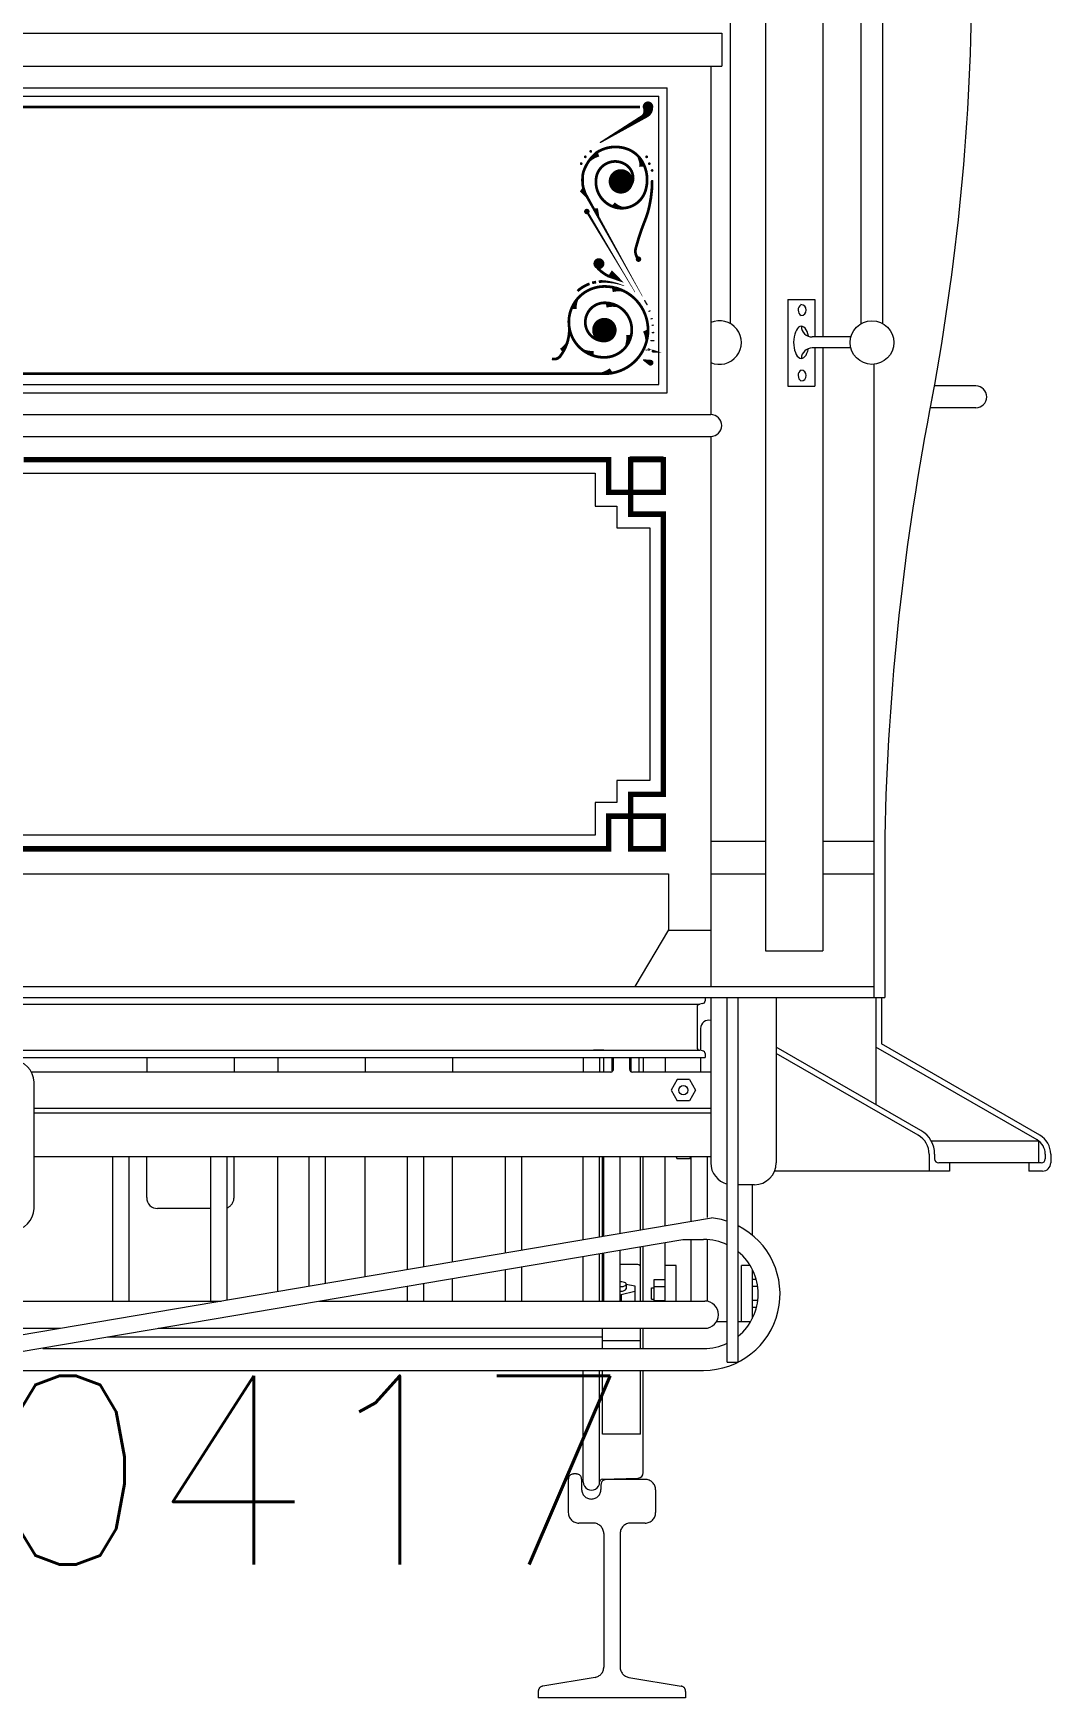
# Model space of a CAD drawing. Header units: inches. Extents: x 0 to 22, y 0 to 17.
# Drawn here: x 19.104 to 20.073, y 3.971 to 5.557 of the extents above; entities that cross this region are included whole.
import ezdxf

# ---------------------------------------------------------------- set-up
doc = ezdxf.new("R2010")
doc.units = ezdxf.units.IN
doc.header["$LTSCALE"] = 100
doc.header["$MEASUREMENT"] = 0
doc.linetypes.add('ACAD_ISO03W100', pattern=[30, 12, -18])
doc.layers.get('0').update_dxf_attribs({"lineweight": 0})
for name, color, linetype, lineweight in [('CAREND0', 7, 'Continuous', 0), ('CARENDBUMPER', 7, 'Continuous', 0), ('CARSIDE', 7, 'Continuous', 0), ('DRAWBAR', 7, 'Continuous', 0), ('FENDER', 7, 'Continuous', 0), ('FENDERELEASE', 7, 'Continuous', 0), ('FRONTDOORSTEP', 7, 'Continuous', 0), ('HANDRAIL', 7, 'Continuous', 0), ('RAIL', 7, 'Continuous', 0), ('REARDOOR', 7, 'Continuous', 0), ('SCROLL', 7, 'Continuous', 0), ('STRIPING', 7, 'Continuous', 0), ('TRUCK', 7, 'Continuous', 0), ('VESTIBULEDECK', 7, 'Continuous', 0), ('VESTIBULEFRAME', 7, 'Continuous', 0)]:
    doc.layers.add(name, color=color, linetype=linetype, lineweight=lineweight)
doc.styles.add('STANDARD1', font='TXT.SHX')
doc.dimstyles.get("Standard").update_dxf_attribs({"dimtxt": 0.18, "dimasz": 0.18, "dimexe": 0.18, "dimexo": 0.0625, "dimgap": 0.09, "dimtad": 0, "dimtih": 1, "dimtoh": 1, "dimdec": 4, "dimrnd": 1e-07, "dimzin": 0, "dimdsep": 46, "dimtxsty": 'STANDARD1', "dimcen": 0.09, "dimadec": 4, "dimazin": 0, "dimtfac": 1, "dimtdec": 4, "dimtofl": 0, "dimtmove": 0, "dimatfit": 3, "dimfxl": 1, "dimtolj": 1, "dimtzin": 0, "dimarcsym": 0})

# ---------------------------------------------------------------- blocks, each defined once
blk = doc.blocks.new('*D39')
at = {"color": 0, "linetype": 'Continuous', "lineweight": -2}
for p, q in [((18.315, 4.2477), (18.3153, 4.3686)), ((18.3567, 4.2476), (18.357, 4.3684)), ((18.1349, 4.189), (17.9549, 4.1895)), ((18.5365, 4.188), (18.7165, 4.1875))]:
    blk.add_line(p, q, dxfattribs=at)
at = {"color": 0}
for points in [[(18.1348, 4.159), (18.1349, 4.219), (18.3149, 4.1886)], [(18.5366, 4.218), (18.5365, 4.158), (18.3565, 4.1885)]]:
    blk.add_solid(points, dxfattribs=at)
at = {"layer": 'Defpoints', "color": 0}
for p in [(18.3565, 4.1885), (18.3149, 4.1852), (18.3565, 4.1851)]:
    blk.add_point(p, dxfattribs=at)
at = {"color": 0, "insert": (19.2523, 4.1875), "char_height": 0.18, "attachment_point": 5, "style": 'STANDARD1'}
blk.add_mtext('\\A1;0.0417', dxfattribs=at)

msp = doc.modelspace()

# ---------------------------------------------------------------- linework, layer by layer
at = {"layer": 'CAREND0', "color": 7, "linetype": 'Continuous'}
for p, q in [((18.24027, 5.55679), (19.75971, 5.55679)), ((18.24027, 5.52559), (19.75971, 5.52559))]:
    msp.add_line(p, q, dxfattribs=at)
at = {"layer": 'CAREND0', "linetype": 'Continuous'}
for p, q in [((19.75971, 5.55679), (19.75971, 5.52559)), ((19.74931, 5.52559), (19.74931, 5.19338)), ((19.74931, 5.17258), (19.74931, 4.64853)), ((19.74879, 4.70182), (19.70899, 4.70182))]:
    msp.add_line(p, q, dxfattribs=at)
at = {"layer": 'CAREND0'}
for p, q in [((18.25067, 5.19338), (19.74931, 5.19338)), ((18.25067, 5.17258), (19.74931, 5.17258)), ((18.25069, 4.64853), (19.74931, 4.64853))]:
    msp.add_line(p, q, dxfattribs=at)
msp.add_arc((19.74931, 5.18298), 0.0104, -90, 90, dxfattribs=at)
at = {"layer": 'CARENDBUMPER', "color": 7, "linetype": 'Continuous'}
msp.add_line((18.9026, 4.75589), (19.70899, 4.75589), dxfattribs=at)
at = {"layer": 'CARENDBUMPER', "linetype": 'Continuous'}
for p, q in [((19.70899, 4.75589), (19.70899, 4.70182)), ((19.70899, 4.70256), (19.67699, 4.64853))]:
    msp.add_line(p, q, dxfattribs=at)
at = {"layer": 'CARENDBUMPER'}
msp.add_line((18.32299, 4.64853), (19.67699, 4.64853), dxfattribs=at)
at = {"layer": 'CARSIDE', "color": 7, "linetype": 'Continuous'}
for p, q in [((19.90465, 5.24137), (19.90465, 4.63806)), ((19.91505, 4.79158), (19.91505, 4.63806))]:
    msp.add_line(p, q, dxfattribs=at)
at = {"layer": 'CARSIDE'}
for p, q in [((20.00187, 5.22068), (19.96244, 5.22068)), ((20.00187, 5.19988), (19.95831, 5.19988)), ((19.90465, 4.63806), (19.91505, 4.63806))]:
    msp.add_line(p, q, dxfattribs=at)
at = {"layer": 'CARSIDE', "color": 7, "linetype": 'Continuous'}
msp.add_arc((17.72938, 5.62262), 2.26895, -10.50363, 0.1821, dxfattribs=at)
at = {"layer": 'CARSIDE'}
msp.add_arc((20.00187, 5.21028), 0.0104, -90, 90, dxfattribs=at)
at = {"layer": 'CARSIDE', "linetype": 'Continuous'}
msp.add_arc((22.34072, 4.74101), 2.4262, 168.8452, 178.80564, dxfattribs=at)
at = {"layer": 'DRAWBAR'}
for p, q in [((18.26121, 4.63162), (19.73892, 4.63162)), ((19.74139, 4.63222), (19.73879, 4.63162))]:
    msp.add_line(p, q, dxfattribs=at)
at = {"layer": 'DRAWBAR', "color": 7, "linetype": 'Continuous'}
for p, q in [((19.74399, 4.63813), (19.74399, 4.63482)), ((19.73619, 4.62902), (19.73619, 4.59028)), ((19.03115, 4.58768), (19.73879, 4.58768)), ((19.74139, 4.58708), (19.73879, 4.58768)), ((19.74399, 4.58448), (19.74399, 4.58087)), ((19.03115, 4.58087), (19.74399, 4.58087)), ((19.10445, 4.43698), (19.10445, 4.55726))]:
    msp.add_line(p, q, dxfattribs=at)
for centre, radius, start, end in [((19.73879, 4.62902), 0.0026, 90, 180), ((19.74139, 4.63482), 0.0026, -90, 0), ((19.73879, 4.59028), 0.0026, 180, 270), ((19.74139, 4.58448), 0.0026, 0, 90), ((19.08365, 4.55726), 0.0208, 0, 90), ((19.08365, 4.43698), 0.0208, -90, 0)]:
    msp.add_arc(centre, radius, start, end, dxfattribs=at)
at = {"layer": 'FENDER'}
for p, q in [((19.10445, 4.5281), (19.74931, 4.5281)), ((19.10445, 4.4865), (19.74931, 4.4865)), ((18.71735, 4.3487), (19.28265, 4.3487)), ((19.37601, 4.3487), (19.74361, 4.3487)), ((18.87076, 4.3227), (19.12924, 4.3227)), ((19.2226, 4.3227), (19.74361, 4.3227))]:
    msp.add_line(p, q, dxfattribs=at)
at = {"layer": 'FENDER', "color": 7, "linetype": 'Continuous'}
for p, q in [((19.1794, 4.3487), (19.1794, 4.4865)), ((19.195, 4.3487), (19.195, 4.4865)), ((19.273, 4.3487), (19.273, 4.4865)), ((19.2886, 4.34971), (19.2886, 4.4865)), ((19.3666, 4.36293), (19.3666, 4.4865)), ((19.3822, 4.36557), (19.3822, 4.4865)), ((19.4602, 4.37879), (19.4602, 4.4865)), ((19.4758, 4.38143), (19.4758, 4.4865)), ((19.5538, 4.39465), (19.5538, 4.4865)), ((19.5694, 4.3973), (19.5694, 4.4865)), ((19.6474, 4.41052), (19.6474, 4.4865)), ((19.663, 4.41316), (19.663, 4.4865)), ((19.7306, 4.42462), (19.7306, 4.4865)), ((19.7462, 4.42825), (19.7462, 4.4865)), ((19.6474, 4.3487), (19.6474, 4.3947)), ((19.663, 4.3487), (19.663, 4.39734)), ((19.7306, 4.3487), (19.7306, 4.40745)), ((19.7462, 4.3487), (19.7462, 4.40745)), ((19.5538, 4.3487), (19.5538, 4.37883)), ((19.5694, 4.3487), (19.5694, 4.38148)), ((19.4602, 4.3487), (19.4602, 4.36297)), ((19.4758, 4.3487), (19.4758, 4.36561))]:
    msp.add_line(p, q, dxfattribs=at)
at = {"layer": 'FENDER'}
msp.add_arc((19.74361, 4.3357), 0.013, -90, 90, dxfattribs=at)
at = {"layer": 'FENDERELEASE', "color": 7, "linetype": 'Continuous'}
for p, q in [((19.76505, 4.29052), (19.76505, 4.63806)), ((19.77545, 4.29052), (19.77545, 4.63806)), ((19.00056, 4.30089), (19.74985, 4.42788)), ((19.00334, 4.28554), (19.72267, 4.40745)), ((19.76505, 4.29052), (19.77545, 4.29052))]:
    msp.add_line(p, q, dxfattribs=at)
at = {"layer": 'FENDERELEASE'}
for p, q in [((19.72267, 4.40745), (19.7425, 4.40745)), ((19.11296, 4.30345), (19.7425, 4.30345)), ((18.2575, 4.28265), (19.7425, 4.28265))]:
    msp.add_line(p, q, dxfattribs=at)
for radius, start, end in [(0.0728, 89.99729, 90), (0.0728, 71.95504, 84.20932), (0.0728, -90, 63.08808), (0.052, 64.29941, 90), (0.052, -50.67871, 50.67871), (0.052, -90, -64.29941), (0.052, -90, -89.93689)]:
    msp.add_arc((19.7425, 4.35545), radius, start, end, dxfattribs=at)
at = {"layer": 'FRONTDOORSTEP', "linetype": 'Continuous'}
for p, q in [((19.74931, 4.63806), (19.74931, 4.48035)), ((19.81171, 4.63806), (19.81171, 4.48035)), ((19.95741, 4.48869), (19.95741, 4.47255)), ((19.96261, 4.48869), (19.96261, 4.48425)), ((20.06802, 4.48869), (20.06802, 4.48425)), ((20.07322, 4.48869), (20.07322, 4.48035)), ((19.97665, 4.48035), (19.97665, 4.47255)), ((20.05241, 4.48035), (20.05241, 4.47255))]:
    msp.add_line(p, q, dxfattribs=at)
at = {"layer": 'FRONTDOORSTEP', "color": 7, "linetype": 'Continuous'}
for p, q in [((19.90666, 4.63806), (19.90666, 4.53596)), ((19.91186, 4.63806), (19.91186, 4.59369)), ((19.94959, 4.51122), (19.81171, 4.59067)), ((19.94699, 4.50671), (19.81171, 4.58467)), ((20.0602, 4.50221), (19.90666, 4.59069)), ((20.0628, 4.50671), (19.91186, 4.59369)), ((20.06145, 4.50115), (20.06145, 4.48035))]:
    msp.add_line(p, q, dxfattribs=at)
at = {"layer": 'FRONTDOORSTEP'}
for p, q in [((20.06145, 4.50115), (19.95943, 4.50115)), ((20.06412, 4.48035), (19.96651, 4.48035)), ((19.79091, 4.45955), (19.77545, 4.45955)), ((19.97665, 4.47255), (19.81019, 4.47255)), ((20.06542, 4.47255), (20.05241, 4.47255))]:
    msp.add_line(p, q, dxfattribs=at)
at = {"layer": 'FRONTDOORSTEP', "color": 7, "linetype": 'Continuous'}
for centre, radius in [((19.93661, 4.48869), 0.0208), ((19.93661, 4.48869), 0.026), ((20.05242, 4.48869), 0.0208), ((20.05242, 4.48869), 0.0156)]:
    msp.add_arc(centre, radius, 0, 60.04808, dxfattribs=at)
at = {"layer": 'FRONTDOORSTEP', "linetype": 'Continuous'}
for centre, radius, start, end in [((19.77011, 4.48035), 0.0208, 180, 255.93644), ((19.79091, 4.48035), 0.0208, -90, 0), ((19.96651, 4.48425), 0.0039, 180, 270), ((20.06412, 4.48425), 0.0039, -90, 0), ((20.06542, 4.48035), 0.0078, -90, 0)]:
    msp.add_arc(centre, radius, start, end, dxfattribs=at)
at = {"layer": 'HANDRAIL', "color": 7, "linetype": 'Continuous'}
for p, q in [((19.76814, 5.28046), (19.76814, 5.94435)), ((19.8926, 5.28018), (19.8926, 5.94423)), ((19.9134, 5.28046), (19.9134, 5.94435)), ((19.82284, 5.30297), (19.82284, 5.22048)), ((19.82284, 5.30297), (19.84837, 5.30297)), ((19.82284, 5.30297), (19.82284, 5.22048)), ((19.82284, 5.30297), (19.82284, 5.22048)), ((19.84837, 5.30297), (19.84837, 5.26738)), ((19.84837, 5.30297), (19.84837, 5.26738)), ((19.84837, 5.30297), (19.84837, 5.26738)), ((19.84837, 5.25698), (19.84837, 5.22048)), ((19.84837, 5.25698), (19.84837, 5.22048)), ((19.84837, 5.25698), (19.84837, 5.22048)), ((19.82284, 5.22048), (19.84837, 5.22048))]:
    msp.add_line(p, q, dxfattribs=at)
at = {"layer": 'HANDRAIL', "linetype": 'Continuous'}
for p, q in [((19.88277, 5.26738), (19.846, 5.26738)), ((19.88273, 5.25698), (19.846, 5.25698))]:
    msp.add_line(p, q, dxfattribs=at)
msp.add_circle((19.90289, 5.26209), 0.0208, dxfattribs=at)
at = {"layer": 'HANDRAIL', "color": 7, "linetype": 'Continuous'}
for centre, radius, start, end in [((19.83865, 5.29306), 0.00611, 122.85066, 238.64591), ((19.83517, 5.29305), 0.00515, -89.81982, 89.81982), ((19.846, 5.27778), 0.0104, -179.05312, -90), ((19.846, 5.24658), 0.0104, 90, 178.06223), ((19.83865, 5.23066), 0.00611, 122.85066, 238.64591), ((19.83517, 5.23065), 0.00515, -89.81982, 89.81982)]:
    msp.add_arc(centre, radius, start, end, dxfattribs=at)
at = {"layer": 'HANDRAIL', "linetype": 'Continuous'}
msp.add_arc((19.75764, 5.26209), 0.0208, -113.58129, 113.58129, dxfattribs=at)
at = {"layer": 'HANDRAIL', "color": 7, "linetype": 'Continuous'}
msp.add_ellipse((19.8356, 5.26227), major_axis=(0, -0.01534), ratio=0.4782605, start_param=1.9552752, end_param=7.4558197, dxfattribs=at)
at = {"layer": 'RAIL', "color": 7, "linetype": 'ACAD_ISO03W100'}
for p, q in [((19.61356, 4.1789), (19.61356, 4.1471)), ((19.62627, 4.1789), (19.62627, 4.16923)), ((19.64469, 4.1737), (19.64469, 4.16923)), ((19.69676, 4.1687), (19.69676, 4.1471)), ((19.64736, 4.1271), (19.64736, 3.99993)), ((19.66296, 4.1271), (19.66296, 3.99995)), ((19.63901, 3.99007), (19.58913, 3.98169)), ((19.67129, 3.99008), (19.72119, 3.98166)), ((19.58496, 3.97676), (19.58496, 3.9707)), ((19.72536, 3.97673), (19.72536, 3.9707))]:
    msp.add_line(p, q, dxfattribs=at)
at = {"layer": 'RAIL'}
for p, q in [((19.62127, 4.1839), (19.61856, 4.1839)), ((19.68676, 4.1787), (19.64969, 4.1787)), ((19.63736, 4.1371), (19.62356, 4.1371)), ((19.68676, 4.1371), (19.67296, 4.1371)), ((19.72536, 3.9707), (19.58496, 3.9707))]:
    msp.add_line(p, q, dxfattribs=at)
at = {"layer": 'RAIL', "color": 7, "linetype": 'ACAD_ISO03W100'}
for centre, radius, start, end in [((19.61856, 4.1789), 0.005, 90, 180), ((19.62127, 4.1789), 0.005, 0, 90), ((19.64969, 4.1737), 0.005, 90, 180), ((19.68676, 4.1687), 0.01, 0, 90), ((19.63548, 4.16923), 0.00921, 180, 360), ((19.62356, 4.1471), 0.01, 180, 270), ((19.68676, 4.1471), 0.01, -90, 0), ((19.63736, 4.1271), 0.01, 0, 90), ((19.67296, 4.1271), 0.01, 90, 180), ((19.63736, 3.99993), 0.01, -80.46342, 0), ((19.67296, 3.99995), 0.01, 180, 260.41684), ((19.58996, 3.97676), 0.005, 99.53658, 180), ((19.72036, 3.97673), 0.005, 0, 80.41684)]:
    msp.add_arc(centre, radius, start, end, dxfattribs=at)
at = {"layer": 'REARDOOR', "color": 7, "linetype": 'Continuous'}
for p, q in [((19.80144, 6.38629), (19.80144, 4.68239)), ((19.80144, 6.38629), (19.80144, 4.68239)), ((19.85617, 5.95718), (19.85617, 5.26738)), ((19.85617, 5.25698), (19.85617, 4.68239)), ((19.85617, 5.25698), (19.85617, 4.68239)), ((19.90465, 5.24137), (19.90465, 4.63806)), ((19.80144, 4.68239), (19.85617, 4.68239))]:
    msp.add_line(p, q, dxfattribs=at)
at = {"layer": 'SCROLL', "color": 7, "linetype": 'Continuous'}
msp.add_line((19.65443, 5.32687), (19.65443, 5.32687), dxfattribs=at)
at = {"layer": 'SCROLL', "color": 7, "linetype": 'Continuous', "lineweight": 5}
for points, const_width in [([(19.07913, 5.48658), (19.68195, 5.48658)], 0.0026), ([(19.64176, 5.4389), (19.64037, 5.44346)], 0.0026), ([(19.68135, 5.43082), (19.68612, 5.43096)], 0.0026), ([(19.62568, 5.40539), (19.62823, 5.40902)], 0.0026), ([(19.6588, 5.39478), (19.65582, 5.39105)], 0.0026), ([(19.64179, 5.38872), (19.6378, 5.38873)], 0.0026), ([(19.65728, 5.31044), (19.65621, 5.31509)], 0.0026), ([(19.65139, 5.29566), (19.65025, 5.3003)], 0.0026), ([(19.68644, 5.30185), (19.68856, 5.29826)], 0.0013), ([(19.62152, 5.29549), (19.61675, 5.29548)], 0.0026), ([(19.69077, 5.29262), (19.69117, 5.29154)], 0.0013), ([(19.69284, 5.28535), (19.69315, 5.28425)], 0.0013), ([(19.66879, 5.26786), (19.67354, 5.26827)], 0.0026), ([(19.68532, 5.27139), (19.68968, 5.27333)], 0.0026), ([(19.69397, 5.27917), (19.69414, 5.27803)], 0.0013), ([(19.69421, 5.27229), (19.69426, 5.27099)], 0.00134), ([(19.60669, 5.257), (19.60955, 5.25318)], 0.0026), ([(19.63636, 5.25411), (19.63656, 5.24935)], 0.0026), ([(19.69394, 5.25387), (19.69416, 5.25387), (19.69, 5.25521)], 0.0026), ([(19.6951, 5.26377), (19.69231, 5.264)], 0.00134), ([(19.65185, 5.2368), (19.65468, 5.23296)], 0.0026), ([(19.64793, 5.23236), (19.09083, 5.23236)], 0.0026)]:
    msp.add_lwpolyline(points, dxfattribs=dict(at, const_width=const_width))
at = {"layer": 'SCROLL', "color": 7, "linetype": 'Continuous', "lineweight": 13}
for points, const_width in [([(19.68699, 5.48684, 1), (19.69199, 5.48684, 1)], 0.005), ([(19.64013, 5.33727, 1), (19.64533, 5.33727, 1)], 0.0052)]:
    msp.add_lwpolyline(points, format="xyb", close=True, dxfattribs=dict(at, const_width=const_width))
at = {"layer": 'SCROLL', "color": 7, "linetype": 'Continuous'}
for points in [[(19.64412, 5.45276, 0.0013, 0.00472, 0), (19.68737, 5.47853, 0, 0, 0)], [(19.6296, 5.40422, 0.0026, 0.0005, 0), (19.68414, 5.30619, 0, 0, 0)], [(19.6324, 5.38496, 0.00215, 0.0005, 0), (19.67705, 5.31017, 0, 0, 0)], [(19.65296, 5.32767, 0.0078, 0.0005, 0), (19.66584, 5.31948, 0, 0, 0)], [(19.64518, 5.32032, 0.0026, 0.0005, -0.0952746), (19.66673, 5.3161, 0, 0, 0)], [(19.69105, 5.24319, 0.0052, 0.0013, 0), (19.6852, 5.24551, 0, 0, 0)]]:
    msp.add_lwpolyline(points, format="xyseb", dxfattribs=at)
at = {"layer": 'SCROLL', "color": 7, "linetype": 'Continuous', "lineweight": 5}
for points, const_width in [([(19.6858, 5.48603, -0.4258273), (19.68209, 5.47632)], 0.0026), ([(19.69309, 5.4859, -0.3051314), (19.68733, 5.47735)], 0.0026), ([(19.63753, 5.44036, 0.0553851), (19.63233, 5.43386, 0.0502603), (19.62843, 5.42606, 0.0830985), (19.62713, 5.41956, 0.0157911), (19.62713, 5.41436, 0.0830985), (19.62843, 5.40786, -0.0207334), (19.62973, 5.40396)], 0.0026), ([(19.64249, 5.4405, 0.1081942), (19.63413, 5.43609)], 0.0026), ([(19.64031, 5.44303, 0.03329), (19.63674, 5.43946)], 0.0026), ([(19.67011, 5.40916, 0.2701444), (19.67531, 5.41956, 0.2252229), (19.66881, 5.43126, 0.552136), (19.64021, 5.41956, 0.3403071), (19.65451, 5.39226, 0.4506342), (19.68701, 5.40656, 0.2050425), (19.68441, 5.43386, 0.1905718), (19.66881, 5.44686, 0.2307907), (19.64021, 5.44296)], 0.0026), ([(19.68271, 5.42969, 0.1081942), (19.68066, 5.43892)], 0.0026), ([(19.69343, 5.41566, -0.0553531), (19.69083, 5.39226, -0.0460923), (19.68693, 5.37926, 0.0309227), (19.67783, 5.35196, 0.2579552), (19.68043, 5.34156)], 0.0026), ([(19.62533, 5.40685, -0.0012332), (19.63133, 5.40095)], 0.002), ([(19.65706, 5.39448, 0.1081942), (19.66543, 5.39008)], 0.0026), ([(19.64079, 5.38985, 0.0012332), (19.64217, 5.38154)], 0.002), ([(19.64013, 5.33467, 0.1127268), (19.65204, 5.32529)], 0.0026), ([(19.64793, 5.23236, 0.4142136), (19.68953, 5.27396, 0.4142136), (19.64793, 5.31556, 0.4360695), (19.61413, 5.27916, 0.3943986), (19.64793, 5.24796, 0.438837), (19.67393, 5.27656, 0.3928946), (19.64793, 5.29996, 0.40492), (19.62973, 5.28176, 0.4235686), (19.64793, 5.26356)], 0.0026), ([(19.62234, 5.31117, -0.0710678), (19.62947, 5.31618, -0.0307127), (19.63377, 5.31805)], 0.0026), ([(19.63629, 5.31895, -0.0309084), (19.64009, 5.31968)], 0.0026), ([(19.64262, 5.32008, -0.0159295), (19.64532, 5.32032)], 0.0026), ([(19.65585, 5.31147, -0.1081942), (19.66529, 5.31182)], 0.0026), ([(19.6202, 5.29432, -0.1081942), (19.62198, 5.3036)], 0.0026), ([(19.64994, 5.29667, -0.1081942), (19.65938, 5.29716)], 0.0026), ([(19.61449, 5.27608, -0.1724711), (19.60588, 5.24914, -0.3156674), (19.59799, 5.24665)], 0.0026), ([(19.67001, 5.26914, -0.1081942), (19.66902, 5.25973)], 0.0026), ([(19.68606, 5.273, -0.1081942), (19.6882, 5.26379)], 0.0026), ([(19.60655, 5.25524, 0.1081942), (19.61291, 5.26223)], 0.0026), ([(19.63758, 5.25284, -0.1081942), (19.62823, 5.25423)], 0.0026), ([(19.65358, 5.23643, -0.1081942), (19.64504, 5.23236)], 0.0026)]:
    msp.add_lwpolyline(points, format="xyb", dxfattribs=dict(at, const_width=const_width))
at = {"layer": 'SCROLL', "color": 7, "linetype": 'Continuous', "lineweight": 9, "const_width": 0.004}
msp.add_lwpolyline([(19.68682, 5.47837), (19.68689, 5.47837), (19.69021, 5.48411)], dxfattribs=at)
at = {"layer": 'SCROLL', "color": 7, "linetype": 'Continuous', "lineweight": 5}
for points, const_width in [([(19.62908, 5.43906, 1), (19.63038, 5.43906, 1)], 0.0013), ([(19.63428, 5.44426, 1), (19.63558, 5.44426, 1)], 0.0013), ([(19.68758, 5.43906, 1), (19.68888, 5.43906, 1)], 0.0013), ([(19.62518, 5.43256, 1), (19.62648, 5.43256, 1)], 0.0013), ([(19.69018, 5.43256, 1), (19.69148, 5.43256, 1)], 0.0013), ([(19.69278, 5.42606, 1), (19.69408, 5.42606, 1)], 0.0013), ([(19.69278, 5.41571, 1), (19.69408, 5.41571, 1)], 0.0013), ([(19.6299, 5.38697, 1), (19.6325, 5.38697, 1)], 0.0026), ([(19.67913, 5.34156, 1), (19.68173, 5.34156, 1)], 0.0026), ([(19.68931, 5.25519, 1), (19.69061, 5.25519, 1)], 0.0013), ([(19.69348, 5.25387, 1), (19.69478, 5.25387, 1)], 0.0013), ([(19.69055, 5.24287, 1), (19.6933, 5.24287, 1)], 0.00275)]:
    msp.add_lwpolyline(points, format="xyb", close=True, dxfattribs=dict(at, const_width=const_width))
at = {"layer": 'SCROLL', "color": 7, "linetype": 'Continuous', "lineweight": 0}
for points, const_width in [([(19.64381, 5.45277, 1), (19.64446, 5.45277, 1)], 0.00065), ([(19.66572, 5.31948, 1), (19.66597, 5.31948, 1)], 0.00025), ([(19.66661, 5.31609, 1), (19.66686, 5.31609, 1)], 0.00025), ([(19.67689, 5.31021, 1), (19.67714, 5.31021, 1)], 0.00025), ([(19.684, 5.30621, 1), (19.68425, 5.30621, 1)], 0.00025), ([(19.68606, 5.30197, 1), (19.68671, 5.30197, 1)], 0.00065), ([(19.68823, 5.2983, 1), (19.68888, 5.2983, 1)], 0.00065), ([(19.69007, 5.29189, 1), (19.69064, 5.29182, 1)], 0.000575), ([(19.69124, 5.29232, 1), (19.69181, 5.29224, 1)], 0.000575), ([(19.69209, 5.28469, 1), (19.69265, 5.28457, 1)], 0.000575), ([(19.69328, 5.28502, 1), (19.69384, 5.2849, 1)], 0.000575), ([(19.69314, 5.2786, 1), (19.69368, 5.27841, 1)], 0.000575), ([(19.69328, 5.27175, 1), (19.69387, 5.27148, 1)], 0.00065), ([(19.69437, 5.27878, 1), (19.69491, 5.27859, 1)], 0.000575), ([(19.69465, 5.27179, 1), (19.69524, 5.27152, 1)], 0.00065), ([(19.69198, 5.26413, 1), (19.6926, 5.26386, 1)], 0.000675), ([(19.69471, 5.26391, 1), (19.69533, 5.26364, 1)], 0.000675), ([(19.68495, 5.24547, 1), (19.6856, 5.24547, 1)], 0.00065)]:
    msp.add_lwpolyline(points, format="xyb", close=True, dxfattribs=dict(at, const_width=const_width))
at = {"layer": 'SCROLL', "color": 7, "linetype": 'Continuous', "lineweight": 30, "const_width": 0.01165}
for points in [[(19.65785, 5.41566, 1), (19.6695, 5.41566, 1)], [(19.64211, 5.27396, 1), (19.65376, 5.27396, 1)]]:
    msp.add_lwpolyline(points, format="xyb", close=True, dxfattribs=at)
at = {"layer": 'SCROLL', "color": 7, "linetype": 'Continuous'}
for centre, radius, start, end in [((19.65818, 5.41561), 0.01846, 81.43086, 204.82935), ((19.6606, 5.41971), 0.01415, -48.20877, 88.65849), ((19.66492, 5.41482), 0.0245, -163.51125, -54.53996)]:
    msp.add_arc(centre, radius, start, end, dxfattribs=at)
at = {"layer": 'STRIPING', "linetype": 'Continuous'}
for p, q in [((19, 5.50478), (19.70773, 5.50478)), ((19.70773, 5.21416), (19.70773, 5.50478)), ((19, 5.49698), (19.69993, 5.49698)), ((19.69993, 5.22196), (19.69993, 5.49698)), ((19, 5.22196), (19.69993, 5.22196)), ((19, 5.21416), (19.70773, 5.21416)), ((19.70409, 5.1531), (19.70409, 5.1193)), ((19, 5.1375), (19.63909, 5.1375)), ((19.63909, 5.1375), (19.63909, 5.1063)), ((19.63909, 5.1063), (19.65989, 5.1063)), ((19.65989, 5.1063), (19.65989, 5.0855)), ((19.65989, 5.0855), (19.69109, 5.0855)), ((19.69109, 5.0855), (19.69109, 5.0595)), ((19.69109, 5.0595), (19.69109, 4.8446)), ((19.65989, 4.8446), (19.65989, 4.8238)), ((19.69109, 4.8446), (19.65989, 4.8446)), ((19.63909, 4.8238), (19.63909, 4.7926)), ((19.65989, 4.8238), (19.63909, 4.8238)), ((19.63909, 4.7926), (19.00826, 4.7926))]:
    msp.add_line(p, q, dxfattribs=at)
at = {"layer": 'STRIPING', "color": 7, "linetype": 'Continuous'}
for p, q in [((19.65149, 5.11925), (19.65149, 5.15045)), ((19.67229, 4.77925), (19.67229, 4.83125)), ((19.65149, 4.77925), (19.65149, 4.81045)), ((19.70349, 4.77925), (19.70349, 4.81045))]:
    msp.add_line(p, q, dxfattribs=at)
at = {"layer": 'STRIPING'}
for p, q in [((19.67229, 5.15305), (19.70349, 5.15305)), ((19.67229, 5.15045), (19.70349, 5.15045)), ((19.65149, 5.11925), (19.70089, 5.11925)), ((19.67229, 5.09845), (19.70089, 5.09845)), ((19.67229, 5.09845), (19.70089, 5.09845)), ((19.67229, 4.83125), (19.70349, 4.83125)), ((19.65149, 4.81045), (19.70349, 4.81045)), ((19.67229, 4.77925), (19.70349, 4.77925))]:
    msp.add_line(p, q, dxfattribs=at)
at = {"layer": 'STRIPING', "linetype": 'Continuous', "lineweight": 13, "const_width": 0.0052}
for points in [[(19.67289, 5.1531), (19.67289, 5.0985), (19.70409, 5.0985), (19.70409, 5.0595)], [(19.70409, 5.1531), (19.70409, 5.1167)], [(19.70669, 5.1193), (19.65209, 5.1193), (19.65209, 5.1505), (19.0946, 5.1505)], [(19.67029, 5.1505), (19.70669, 5.1505)], [(19.70409, 5.0595), (19.70409, 4.829)], [(19.70669, 4.8316), (19.67289, 4.8316), (19.67289, 4.7796), (19.70409, 4.7796), (19.70409, 4.8108), (19.65209, 4.8108), (19.65209, 4.7796), (19.00826, 4.7796)]]:
    msp.add_lwpolyline(points, dxfattribs=at)
at = {"layer": 'TRUCK', "color": 7, "linetype": 'Continuous'}
for p, q in [((19.73961, 4.60853), (19.73961, 4.5875)), ((19.21181, 4.58087), (19.21181, 4.56687)), ((19.29501, 4.58087), (19.29501, 4.56687)), ((19.33666, 4.58087), (19.33666, 4.56687)), ((19.41986, 4.58087), (19.41986, 4.56687)), ((19.50306, 4.58087), (19.50306, 4.56687)), ((19.62781, 4.58087), (19.62781, 4.56687)), ((19.64341, 4.58087), (19.64341, 4.56687)), ((19.64742, 4.56687), (19.64742, 4.58087)), ((19.65522, 4.56687), (19.65522, 4.58087)), ((19.65652, 4.56947), (19.65652, 4.58087)), ((19.67212, 4.56947), (19.67212, 4.58087)), ((19.67342, 4.56687), (19.67342, 4.58087)), ((19.68122, 4.56687), (19.68122, 4.58087)), ((19.68501, 4.58087), (19.68501, 4.56687)), ((19.70581, 4.58087), (19.70581, 4.56687)), ((19.73961, 4.58087), (19.73961, 4.56693)), ((19.21181, 4.44725), (19.21181, 4.4865)), ((19.29501, 4.44725), (19.29501, 4.4865)), ((19.33666, 4.35785), (19.33666, 4.4865)), ((19.41986, 4.37195), (19.41986, 4.4865)), ((19.50306, 4.38606), (19.50306, 4.4865)), ((19.62781, 4.4072), (19.62781, 4.4865)), ((19.64341, 4.40984), (19.64341, 4.4865)), ((19.64601, 4.41028), (19.64601, 4.4865)), ((19.68241, 4.41645), (19.68241, 4.4865)), ((19.68501, 4.41689), (19.68501, 4.4865)), ((19.70581, 4.42042), (19.70581, 4.4865)), ((19.78901, 4.41146), (19.78901, 4.45955)), ((19.64341, 4.3487), (19.64341, 4.39402)), ((19.64601, 4.3487), (19.64601, 4.39446)), ((19.68241, 4.3487), (19.68241, 4.40063)), ((19.68501, 4.3487), (19.68501, 4.40107)), ((19.70581, 4.3487), (19.70581, 4.40459)), ((19.62781, 4.3487), (19.62781, 4.39137)), ((19.67983, 4.38349), (19.663, 4.38349)), ((19.68243, 4.36651), (19.68243, 4.38211)), ((19.71621, 4.3487), (19.71621, 4.38257)), ((19.77861, 4.32901), (19.77861, 4.38257)), ((19.78901, 4.33219), (19.78901, 4.37871)), ((19.50306, 4.3487), (19.50306, 4.37023)), ((19.66875, 4.36474), (19.67685, 4.36314)), ((19.69551, 4.3487), (19.69551, 4.36918)), ((19.69551, 4.36918), (19.70591, 4.36918)), ((19.69551, 4.36244), (19.70591, 4.36244)), ((19.79266, 4.36918), (19.78901, 4.36918)), ((19.79403, 4.36244), (19.78901, 4.36244)), ((19.663, 4.35489), (19.66386, 4.3547)), ((19.67685, 4.35764), (19.66382, 4.3547)), ((19.66382, 4.3547), (19.66382, 4.3547)), ((19.69291, 4.35054), (19.69291, 4.36121)), ((19.69291, 4.36121), (19.69551, 4.36121)), ((19.69291, 4.35054), (19.69551, 4.35054)), ((19.69551, 4.3491), (19.70591, 4.3491)), ((19.79411, 4.3491), (19.78901, 4.3491)), ((19.79284, 4.34242), (19.78901, 4.34242)), ((19.1746, 4.31456), (19.64601, 4.31456)), ((19.64601, 4.30345), (19.64601, 4.3227)), ((19.68241, 4.30345), (19.68241, 4.3227)), ((19.68501, 4.30345), (19.68501, 4.3227)), ((19.68243, 4.3107), (19.64603, 4.3107)), ((19.62781, 4.17627), (19.62781, 4.28265)), ((19.64341, 4.17627), (19.64341, 4.28265)), ((19.64601, 4.22173), (19.64601, 4.28265)), ((19.68241, 4.22173), (19.68241, 4.28265)), ((19.68501, 4.18521), (19.68501, 4.28265)), ((19.68241, 4.22173), (19.64601, 4.22173))]:
    msp.add_line(p, q, dxfattribs=at)
at = {"layer": 'TRUCK', "linetype": 'Continuous'}
for p, q in [((19.63753, 4.58794), (19.64728, 4.58794)), ((19.71727, 4.55974), (19.71142, 4.5496)), ((19.72896, 4.55974), (19.71727, 4.55974)), ((19.72896, 4.55974), (19.73481, 4.5496)), ((19.71142, 4.5496), (19.71726, 4.53947)), ((19.72896, 4.53947), (19.71726, 4.53947)), ((19.73481, 4.5496), (19.72896, 4.53947)), ((19.71599, 4.4865), (19.71739, 4.48407)), ((19.72896, 4.48407), (19.71726, 4.48407)), ((19.73049, 4.4865), (19.72909, 4.48407)), ((19.66874, 4.36457), (19.66874, 4.36019)), ((19.67681, 4.36311), (19.67681, 4.3487)), ((19.66382, 4.3547), (19.66382, 4.3487)), ((19.66382, 4.3547), (19.66382, 4.35452)), ((19.66382, 4.3547), (19.66382, 4.35452))]:
    msp.add_line(p, q, dxfattribs=at)
at = {"layer": 'TRUCK'}
for p, q in [((19.65392, 4.56687), (19.1021, 4.56687)), ((19.74931, 4.56687), (19.67472, 4.56687)), ((19.74931, 4.53227), (19.10445, 4.53227)), ((19.273, 4.43685), (19.22221, 4.43685)), ((19.71621, 4.38257), (19.70581, 4.38257)), ((19.78687, 4.38257), (19.77861, 4.38257)), ((19.76505, 4.32901), (19.75475, 4.32901)), ((19.78728, 4.32901), (19.77545, 4.32901)), ((19.64593, 4.17895), (19.67997, 4.18001))]:
    msp.add_line(p, q, dxfattribs=at)
at = {"layer": 'TRUCK', "linetype": 'Continuous'}
msp.add_circle((19.72312, 4.54961), 0.00439, dxfattribs=at)
at = {"layer": 'TRUCK', "color": 7, "linetype": 'Continuous'}
for centre, radius, start, end in [((19.74741, 4.60853), 0.0078, 75.92048, 180), ((19.65392, 4.56947), 0.0026, -90, 0), ((19.67472, 4.56947), 0.0026, 180, 270), ((19.22221, 4.44725), 0.0104, 180, 270), ((19.67983, 4.38089), 0.0026, 0, 90), ((19.63561, 4.17627), 0.0078, 180, 360.44058), ((19.64601, 4.17635), 0.0026, 91.78991, 180.44058), ((19.67981, 4.18521), 0.0052, -88.21009, 0)]:
    msp.add_arc(centre, radius, start, end, dxfattribs=at)
at = {"layer": 'TRUCK', "color": 7, "linetype": 'ACAD_ISO03W100'}
msp.add_arc((19.28461, 4.44725), 0.0104, -67.42563, 0, dxfattribs=at)
at = {"layer": 'TRUCK', "color": 7, "linetype": 'Continuous'}
for centre, end_param in [((19.66384, 4.36472), 8.0247307), ((19.66384, 4.36033), 6.2164648)]:
    msp.add_ellipse(centre, major_axis=(0.00491, 0), ratio=0.4465286, start_param=4.5416399, end_param=end_param, dxfattribs=at)
at = {"layer": 'VESTIBULEDECK', "color": 7, "linetype": 'Continuous'}
for p, q in [((19.74931, 4.78709), (19.80144, 4.78709)), ((19.85617, 4.78709), (19.90465, 4.78709)), ((19.74931, 4.75589), (19.80144, 4.75589)), ((19.85617, 4.75589), (19.90465, 4.75589))]:
    msp.add_line(p, q, dxfattribs=at)
at = {"layer": 'VESTIBULEFRAME'}
for p, q in [((18.09534, 4.64853), (19.90465, 4.64853)), ((18.09534, 4.63806), (19.90465, 4.63806))]:
    msp.add_line(p, q, dxfattribs=at)

# ---------------------------------------------------------------- dimensions: what is measured, and where the dimension line sits
at = {"color": 7, "linetype": 'Continuous'}
dim = msp.add_aligned_dim(p1=(18.31486, 4.18521), p2=(18.35653, 4.1851), distance=0.00335, dimstyle='Standard', dxfattribs=at)
dim.commit()
dim.dimension.update_dxf_attribs({"geometry": '*D39', "text_midpoint": (19.25226, 4.18754)})

doc.saveas('drawing.dxf')
